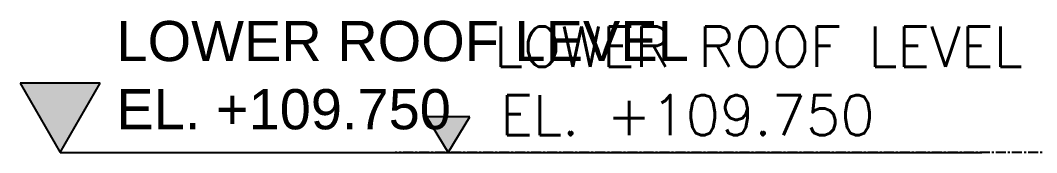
# Model space of a CAD drawing. Header units: millimetres. Extents: x -187664 to 435448, y -313239 to 299894.
# Drawn here: x 375634 to 379440, y 177253 to 177747 of the extents above; entities that cross this region are included whole.
import ezdxf
from ezdxf.enums import TextEntityAlignment as Align

# ---------------------------------------------------------------- set-up
doc = ezdxf.new("R2010")
doc.units = ezdxf.units.MM
doc.linetypes.add('CENTER', pattern=[2, 1.25, -0.25, 0.25, -0.25])
for name, color, linetype in [('000 - 0_SYM_DWG_GRIDLINE_MAIN_COLOR_251', 251, 'Continuous'), ('000 - 0_SYM_DWG_LEVEL_MAIN_COLOR_2', 2, 'Continuous'), ('000 - 0_SYM_DWG_LEVEL_TEXT', 3, 'Continuous'), ('000 - EXISTING_DIM_MAIN_COLOR_251', 251, 'Continuous')]:
    doc.layers.add(name, color=color, linetype=linetype)
doc.styles.add('Arial_1', font='arial.ttf', dxfattribs={"height": 250})
doc.styles.add('RomanS', font='romans.shx', dxfattribs={"width": 0.8})

# ---------------------------------------------------------------- blocks, each defined once
blk = doc.blocks.new('W-1-PP19-ST-ENT1-1_20260611-151415_ELEVATION_4_ST')
at = {"layer": '000 - EXISTING_DIM_MAIN_COLOR_251'}
blk.add_hatch(color=256, dxfattribs=at).paths.add_polyline_path([(-6629, 109883.4), (-6547.9, 109750), (-6466.7, 109883.4)])
for p, q in [((-6466.7, 109883.4), (-6629, 109883.4)), ((-6629, 109883.4), (-6547.9, 109750)), ((-6547.9, 109750), (-6466.7, 109883.4))]:
    blk.add_line(p, q, dxfattribs=at)
at = {"layer": '000 - EXISTING_DIM_MAIN_COLOR_251', "linetype": 'CENTER', "ltscale": 30}
blk.add_line((8080.8, 109750), (-6745.8, 109750), dxfattribs=at)
at = {"layer": '000 - EXISTING_DIM_MAIN_COLOR_251', "style": 'RomanS'}
for s, p in [('LOWER ROOF LEVEL', (-6376.4, 110070.5)), ('EL. +109.750', (-6352.6, 109815))]:
    blk.add_text(s, height=150, dxfattribs=at).set_placement(p)
for tag, p in [('A', (0, 119772.4)), ('A1', (4058, 119772.4))]:
    blk.add_attdef(tag, text='', height=250, dxfattribs=at).set_placement(p, align=Align.MIDDLE_CENTER)
blk = doc.blocks.new('*U4660')
at = {"layer": '000 - 0_SYM_DWG_LEVEL_MAIN_COLOR_2'}
blk.add_hatch(color=256, dxfattribs=at).paths.add_polyline_path([(-80.411, 5.177), (-83.4, 0), (-86.389, 5.177)])
blk.add_point((0, 0))
at = {"layer": '000 - 0_SYM_DWG_GRIDLINE_MAIN_COLOR_251'}
blk.add_lwpolyline([(-83.4, 0), (-23.4, 0), (-18.9, 0), (-14.4, 0)], dxfattribs=at)
at = {"layer": '000 - 0_SYM_DWG_LEVEL_MAIN_COLOR_2', "lineweight": 25}
for p, q in [((-80.411, 5.177), (-86.389, 5.177)), ((-86.389, 5.177), (-83.4, 0)), ((-83.4, 0), (-80.411, 5.177))]:
    blk.add_line(p, q, dxfattribs=at)
at = {"layer": '000 - 0_SYM_DWG_LEVEL_TEXT', "style": 'Arial_1'}
for tag, p in [('LV_NAME_1', (-79.175, 11.925)), ('LV_NAME_2', (-79.187, 6.835)), ('LV_NAME_3', (-79.198, 1.744))]:
    blk.add_attdef(tag, p, '', height=3, dxfattribs=at)
blk = doc.blocks.new('W-1-PP19-ST-ENT1-1_20260611-151514_ELEVATION_4_DIMS')
at = {"color": 6, "xscale": 50, "yscale": 50, "zscale": 50}
blk.add_blockref('*U4660', (-3830, 109750), dxfattribs=at).add_auto_attribs({'LV_NAME_2': 'LOWER ROOF LEVEL', 'LV_NAME_3': 'EL. +109.750'})

msp = doc.modelspace()

# ---------------------------------------------------------------- block references
at = {"color": 6}
msp.add_blockref('W-1-PP19-ST-ENT1-1_20260611-151415_ELEVATION_4_ST', (383783.906, 67502.983), dxfattribs=at)

# ---------------------------------------------------------------- next in the draw order: block references
msp.add_blockref('W-1-PP19-ST-ENT1-1_20260611-151514_ELEVATION_4_DIMS', (383783.906, 67502.983), dxfattribs=at)

doc.saveas('drawing.dxf')
